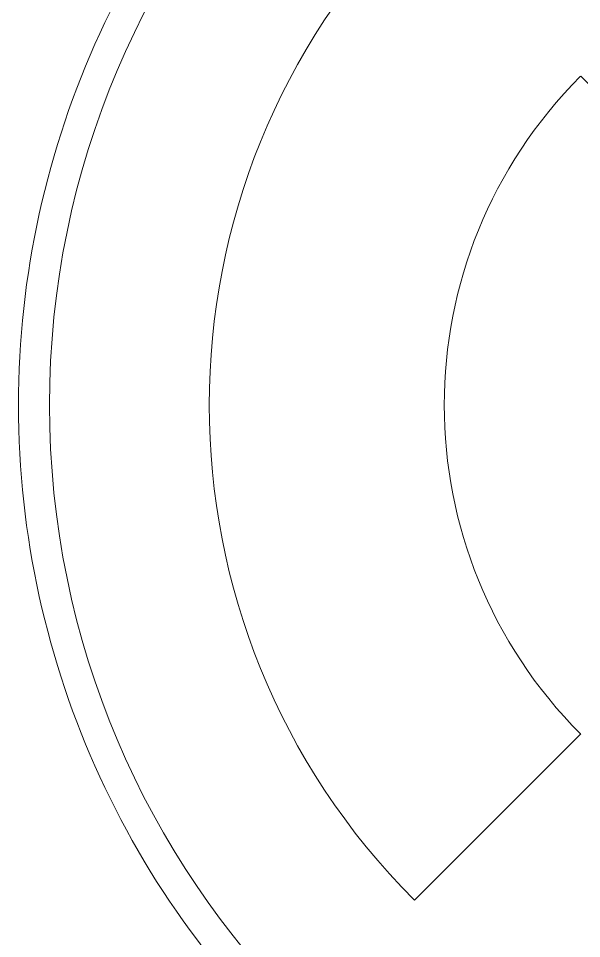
# Model space of a CAD drawing. Header units: millimetres. Extents: x 1573 to 2177, y 1587 to 1932.
# Drawn here: x 1936.38015 to 1936.38997, y 1917.9441 to 1917.96015 of the extents above; entities that cross this region are included whole.
import ezdxf

# ---------------------------------------------------------------- set-up
doc = ezdxf.new("R2010")
doc.units = ezdxf.units.MM
doc.header["$LTSCALE"] = 0.03
doc.layers.add('TigreCad', color=2, linetype='Continuous', lineweight=13)

# ---------------------------------------------------------------- blocks, each defined once
blk = doc.blocks.new('27958028s')
at = {"layer": 'TigreCad', "linetype": 'Continuous'}
for p, q in [((35.694, 3.429), (35.3, 3.823)), ((35.3, -3.823), (33.369, -5.754))]:
    blk.add_line(p, q, dxfattribs=at)
for radius, start, end in [(9.993, 90, 270), (10.354, 130.6586, 229.3414), (8.138, 135, 225), (5.407, 135, 225)]:
    blk.add_arc((39.123, 0), radius, start, end, dxfattribs=at)

msp = doc.modelspace()

# ---------------------------------------------------------------- block references
at = {"layer": 'TigreCad', "xscale": 0.00149994, "yscale": 0.00149994, "zscale": 0.00149994}
msp.add_blockref('27958028s', (1936.337002, 1917.953404), dxfattribs=at)

doc.saveas('drawing.dxf')
